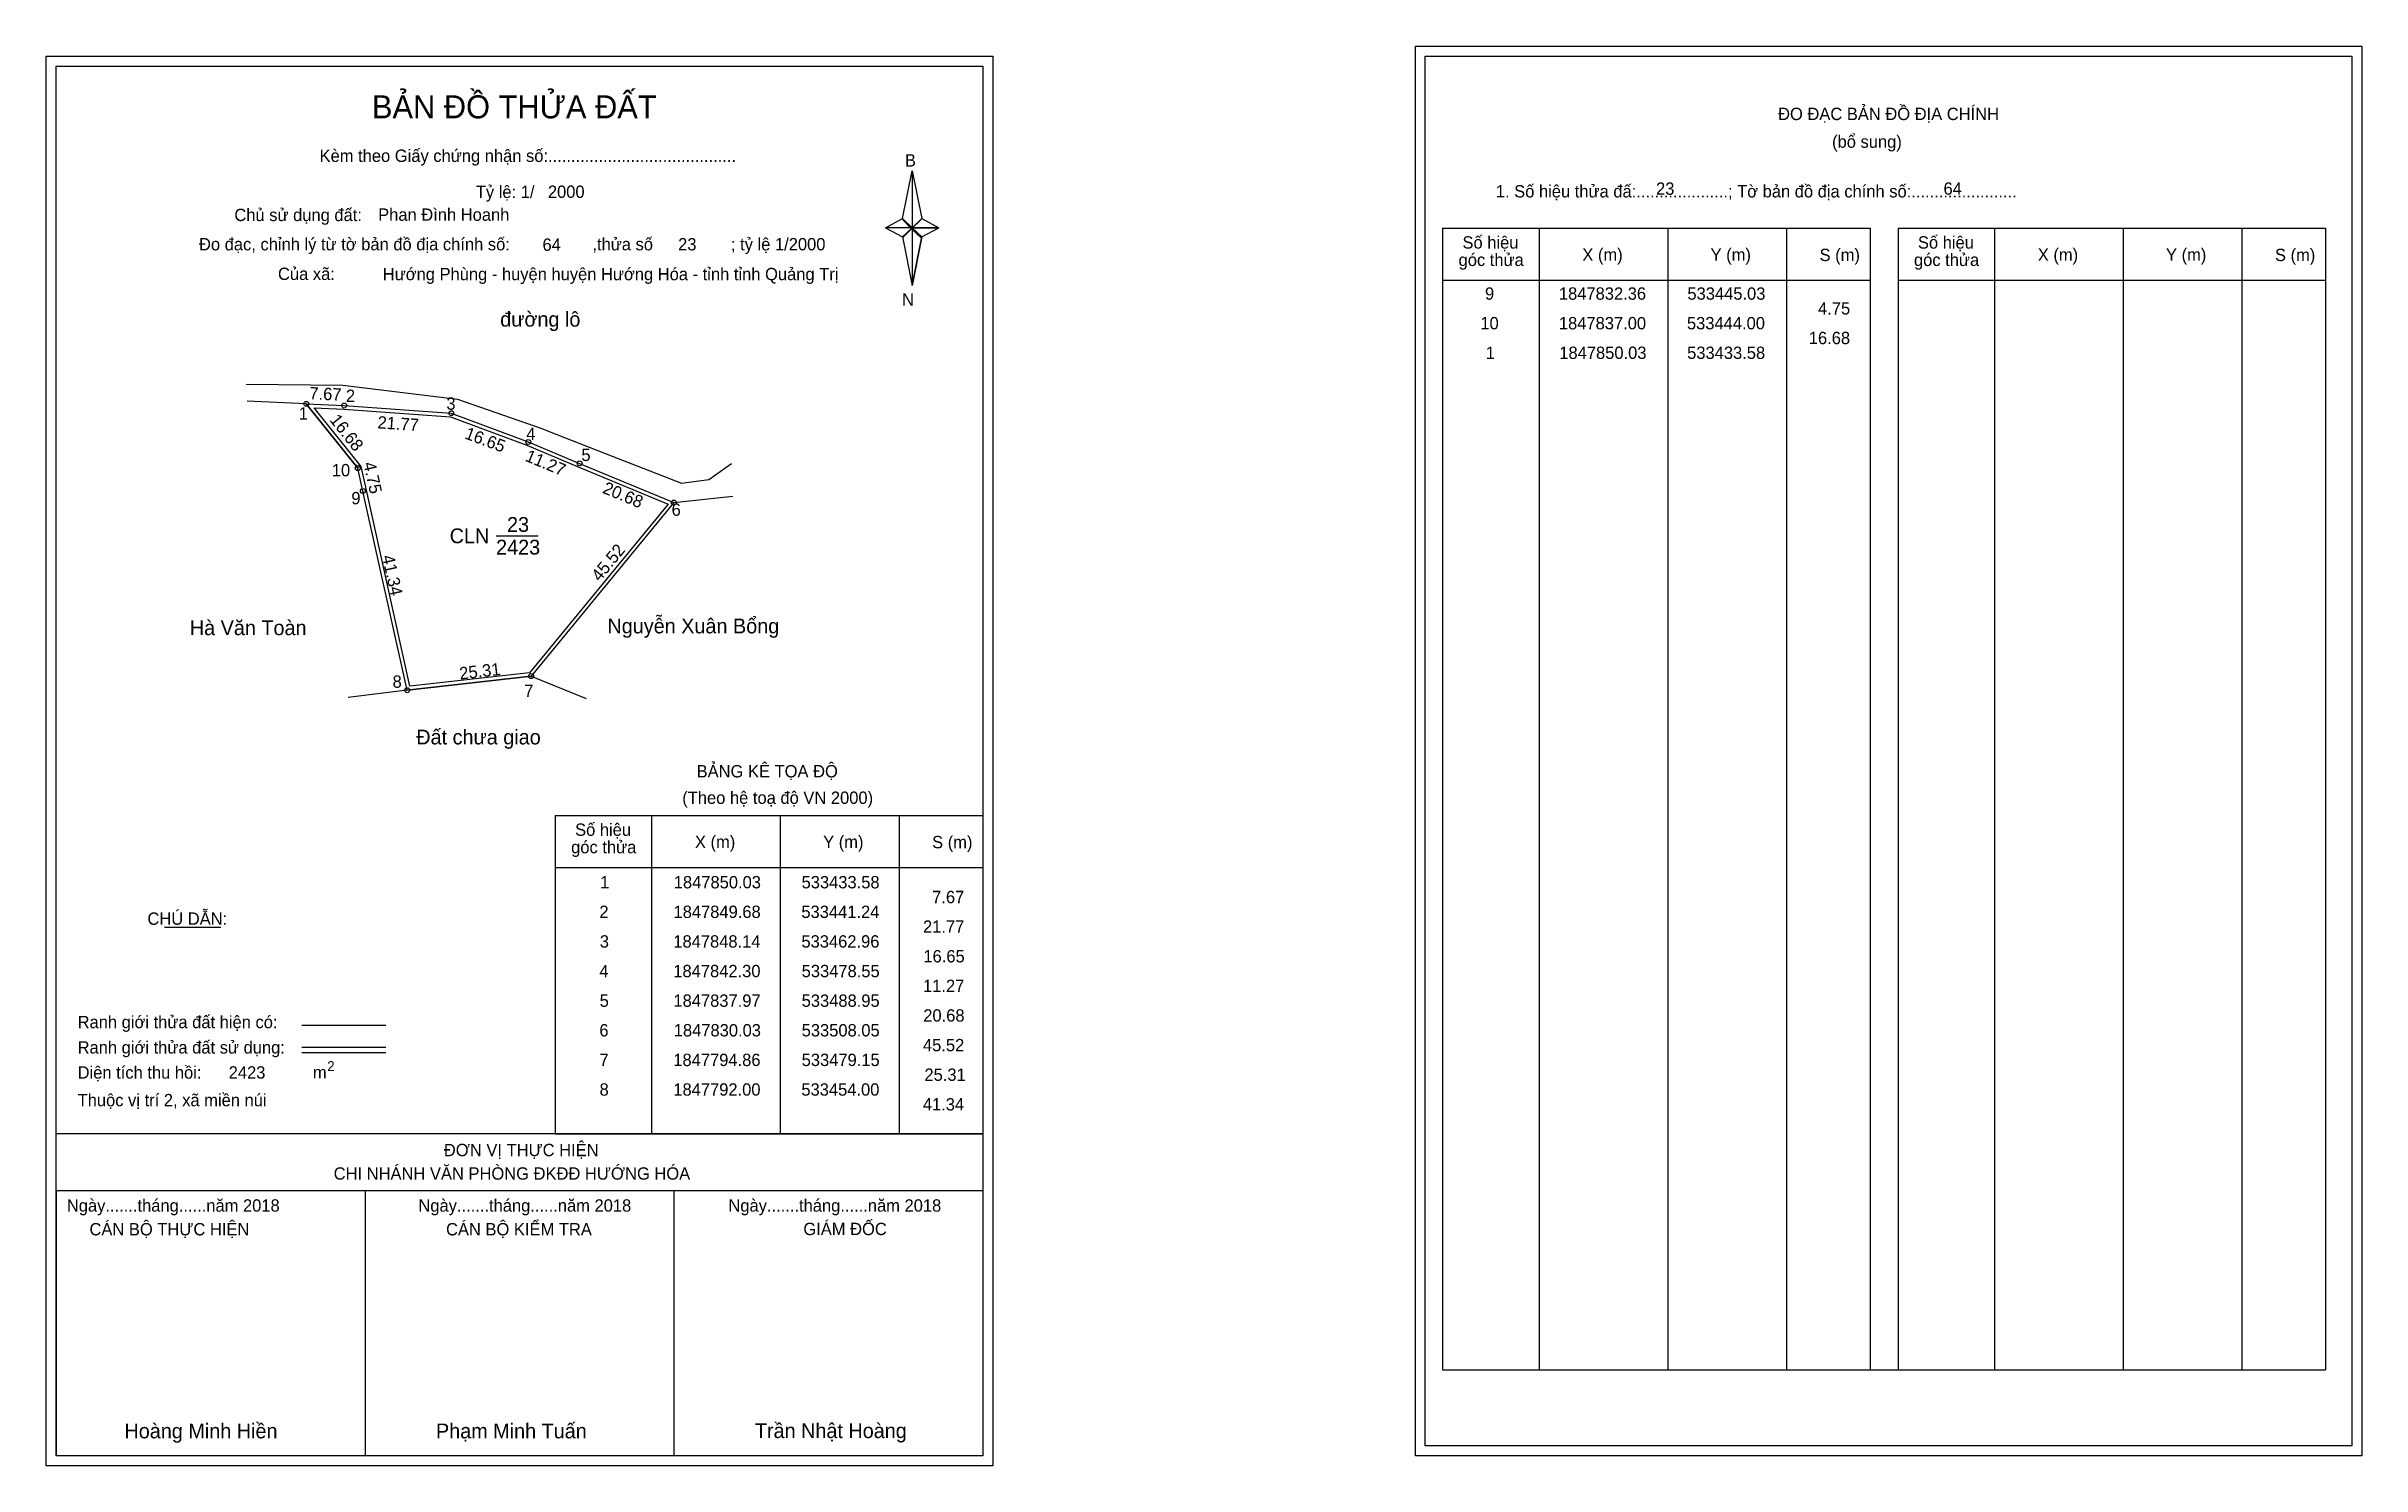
# Model space of a CAD drawing. Extents: x 533381 to 533850, y 1847635 to 1847922.
import ezdxf

# ---------------------------------------------------------------- set-up
doc = ezdxf.new("R2010")
doc.units = 0
for name, color, linetype in [('Level 1', 7, 'Continuous'), ('Level 10', 7, 'Continuous'), ('Level 11', 7, 'Continuous'), ('Level 13', 7, 'Continuous'), ('Level 20', 7, 'Continuous'), ('Level 27', 7, 'Continuous'), ('Level 3', 7, 'Continuous'), ('Level 36', 7, 'Continuous'), ('Level 49', 7, 'Continuous'), ('Level 5', 7, 'Continuous'), ('Level 53', 7, 'Continuous'), ('Level 55', 7, 'Continuous'), ('Level 6', 7, 'Continuous'), ('Level 63', 7, 'Continuous'), ('Level 9', 7, 'Continuous')]:
    doc.layers.add(name, color=color, linetype=linetype)

msp = doc.modelspace()

# ---------------------------------------------------------------- linework, layer by layer
at = {"layer": 'Level 1'}
for p, q in [((533382.92, 1847918.46), (533382.92, 1847918.46)), ((533660.24, 1847920.46), (533660.24, 1847920.46)), ((533554.34, 1847887.58), (533556.31, 1847897.22)), ((533556.31, 1847897.22), (533556.31, 1847885.7)), ((533556.31, 1847897.22), (533558.28, 1847887.58)), ((533550.9, 1847885.7), (533554.34, 1847887.58)), ((533554.34, 1847887.58), (533556.31, 1847885.7)), ((533556.16, 1847885.48), (533554.34, 1847887.36)), ((533556.31, 1847885.7), (533554.34, 1847883.86)), ((533556.16, 1847885.48), (533554.34, 1847883.64)), ((533554.34, 1847883.64), (533556.16, 1847885.48)), ((533558.13, 1847887.36), (533556.16, 1847885.48)), ((533556.16, 1847885.48), (533558.13, 1847887.36)), ((533558.13, 1847883.64), (533556.16, 1847885.48)), ((533558.28, 1847887.58), (533556.31, 1847885.7)), ((533556.31, 1847885.7), (533556.31, 1847874)), ((533556.31, 1847885.7), (533561.72, 1847885.7)), ((533556.31, 1847885.7), (533558.28, 1847883.86)), ((533558.28, 1847883.86), (533561.72, 1847885.7)), ((533663.77, 1847885.61), (533750.37, 1847885.61)), ((533683.36, 1847654.34), (533683.36, 1847885.61)), ((533709.44, 1847654.34), (533709.44, 1847885.61)), ((533733.41, 1847885.61), (533733.41, 1847654.34)), ((533750.37, 1847885.61), (533750.37, 1847654.34)), ((533756.03, 1847885.61), (533842.63, 1847885.61)), ((533775.62, 1847654.34), (533775.62, 1847885.61)), ((533801.69, 1847654.34), (533801.69, 1847885.61)), ((533825.67, 1847885.61), (533825.67, 1847654.34)), ((533842.63, 1847885.61), (533842.63, 1847654.34)), ((533554.34, 1847883.86), (533556.31, 1847874)), ((533558.28, 1847883.86), (533556.31, 1847874)), ((533663.77, 1847875.08), (533750.37, 1847875.08)), ((533756.03, 1847875.08), (533842.63, 1847875.08)), ((533484.01, 1847766.64), (533570.61, 1847766.64)), ((533503.6, 1847702.11), (533503.6, 1847766.64)), ((533529.67, 1847702.11), (533529.67, 1847766.64)), ((533553.65, 1847766.64), (533553.65, 1847702.11)), ((533484.01, 1847756.11), (533570.61, 1847756.11)), ((533404.84, 1847743.98), (533416.24, 1847743.98)), ((533432.7, 1847724.13), (533449.71, 1847724.13)), ((533432.7, 1847719.68), (533449.71, 1847719.68)), ((533432.7, 1847718.58), (533449.71, 1847718.58)), ((533489.75, 1847702.11), (533382.92, 1847702.11)), ((533570.61, 1847702.11), (533465.77, 1847702.11)), ((533484.01, 1847702.11), (533570.61, 1847702.11)), ((533570.62, 1847690.56), (533382.92, 1847690.56)), ((533382.92, 1847636.89), (533382.92, 1847690.56)), ((533663.77, 1847654.34), (533842.63, 1847654.34)), ((533570.61, 1847636.89), (533570.61, 1847636.89)), ((533847.94, 1847638.89), (533847.94, 1847638.89))]:
    msp.add_line(p, q, dxfattribs=at)
for points in [[(533554.34, 1847887.58), (533556.31, 1847897.22), (533556.31, 1847885.7)], [(533550.9, 1847885.7), (533554.34, 1847883.86), (533556.31, 1847885.7)], [(533556.31, 1847885.7), (533558.28, 1847887.58), (533561.72, 1847885.7)], [(533556.31, 1847885.7), (533556.31, 1847874), (533558.28, 1847883.86)]]:
    msp.add_lwpolyline(points, close=True, dxfattribs=at)
at = {"layer": 'Level 10'}
for points in [[(533508.05, 1847830.03), (533479.15, 1847794.86), (533454, 1847792), (533445.03, 1847832.36), (533444, 1847837), (533433.58, 1847850.03), (533441.24, 1847849.68), (533462.96, 1847848.14), (533478.55, 1847842.3), (533488.95, 1847837.97)], [(533506.86, 1847829.73), (533478.77, 1847795.55), (533454.57, 1847792.8), (533445.75, 1847832.52), (533444.68, 1847837.32), (533435.16, 1847849.22), (533441.2, 1847848.95), (533462.8, 1847847.42), (533478.28, 1847841.62), (533488.67, 1847837.29)]]:
    msp.add_lwpolyline(points, close=True, dxfattribs=at)
at = {"layer": 'Level 11'}
for centre in [(533433.58, 1847850.03), (533441.24, 1847849.68), (533462.96, 1847848.14), (533478.55, 1847842.3), (533488.95, 1847837.97), (533444, 1847837), (533445.03, 1847832.36), (533508.05, 1847830.03), (533454, 1847792), (533479.15, 1847794.86)]:
    msp.add_circle(centre, 0.5, dxfattribs=at)
at = {"layer": 'Level 20'}
for p, q in [((533421.41, 1847853.98), (533441.01, 1847853.84)), ((533441.01, 1847853.84), (533464.21, 1847850.97)), ((533433.58, 1847850.03), (533444, 1847837)), ((533464.21, 1847850.97), (533481.08, 1847845.08)), ((533481.08, 1847845.08), (533484.31, 1847843.82)), ((533484.31, 1847843.82), (533495.51, 1847839.43)), ((533495.51, 1847839.43), (533509.57, 1847833.93)), ((533509.57, 1847833.93), (533515.14, 1847834.71)), ((533515.14, 1847834.71), (533519.72, 1847837.95)), ((533454, 1847792), (533479.15, 1847794.86))]:
    msp.add_line(p, q, dxfattribs=at)
at = {"layer": 'Level 27'}
for p, q in [((533433.58, 1847850.03), (533421.59, 1847850.57)), ((533508.05, 1847830.03), (533519.98, 1847831.32)), ((533454, 1847792), (533442.09, 1847790.55)), ((533479.15, 1847794.86), (533490.25, 1847790.3))]:
    msp.add_line(p, q, dxfattribs=at)
at = {"layer": 'Level 3'}
for p, q in [((533663.77, 1847885.61), (533663.77, 1847654.34)), ((533756.03, 1847885.61), (533756.03, 1847654.34)), ((533484.01, 1847766.64), (533484.01, 1847702.11))]:
    msp.add_line(p, q, dxfattribs=at)
at = {"layer": 'Level 5'}
for p, q in [((533382.92, 1847690.56), (533382.92, 1847636.89)), ((533382.92, 1847690.56), (533382.92, 1847636.89)), ((533445.48, 1847690.56), (533445.48, 1847636.89)), ((533508.05, 1847690.56), (533508.05, 1847636.89))]:
    msp.add_line(p, q, dxfattribs=at)
at = {"layer": 'Level 63'}
for points in [[(533658.24, 1847922.46), (533849.94, 1847922.46), (533849.94, 1847636.89), (533658.24, 1847636.89)], [(533380.92, 1847920.46), (533572.62, 1847920.46), (533572.62, 1847634.89), (533380.92, 1847634.89)], [(533382.92, 1847918.46), (533570.62, 1847918.46), (533570.62, 1847636.89), (533382.92, 1847636.89)], [(533660.24, 1847920.46), (533847.94, 1847920.46), (533847.94, 1847638.89), (533660.24, 1847638.89)]]:
    msp.add_lwpolyline(points, close=True, dxfattribs=at)
at = {"layer": 'Level 9'}
msp.add_line((533472.02, 1847823.29), (533480.52, 1847823.29), dxfattribs=at)

# ---------------------------------------------------------------- texts
at = {"layer": 'Level 1'}
for s, height, p in [('BẢN ĐỒ THỬA ĐẤT', 4.6657, (533446.88, 1847907.87)), ('ĐO ĐẠC BẢN ĐỒ ĐỊA CHÍNH', 2.5, (533731.72, 1847907.52)), ('(bổ sung)', 2.5, (533742.66, 1847901.9)), ('Kèm theo Giấy chứng nhận số:.........................................', 2.5, (533436.27, 1847899.04)), ('B', 2.5, (533554.85, 1847898.1)), ('1. Số hiệu thửa đấ:....................; Tờ bản đồ địa chính số:.......................', 2.5, (533674.55, 1847891.84)), ('Chủ sử dụng đất:', 2.5, (533419.01, 1847887.05)), ('Đo đạc, chỉnh lý từ tờ bản đồ địa chính số:                  ,thửa số                 ; tỷ lệ 1/2000', 2.5, (533411.85, 1847881.12)), ('góc thửa', 2.5, (533667, 1847877.95)), ('Số hiệu', 2.5, (533667.79, 1847881.48)), ('X (m)', 2.5, (533692.07, 1847879)), ('Y (m)', 2.5, (533718.05, 1847879)), ('S (m)', 2.5, (533740.13, 1847878.95)), ('góc thửa', 2.5, (533759.25, 1847877.95)), ('Số hiệu', 2.5, (533760.05, 1847881.48)), ('X (m)', 2.5, (533784.33, 1847879)), ('Y (m)', 2.5, (533810.3, 1847879)), ('S (m)', 2.5, (533832.38, 1847878.95)), ('Của xã:', 2.5, (533427.85, 1847875.12)), ('N', 2.5, (533554.25, 1847869.93)), ('BẢNG KÊ TỌA ĐỘ', 2.5, (533512.65, 1847774.34)), ('(Theo hệ toạ độ VN 2000)', 2.5, (533509.74, 1847768.98)), ('Số hiệu', 2.5, (533488.03, 1847762.5)), ('góc thửa', 2.5, (533487.23, 1847758.97)), ('X (m)', 2.5, (533512.31, 1847760.03)), ('Y (m)', 2.5, (533538.28, 1847760.03)), ('S (m)', 2.5, (533560.36, 1847759.98)), ('CHÚ DẪN:', 2.5, (533401.4, 1847744.48)), ('Ranh giới thửa đất hiện có:', 2.5, (533387.26, 1847723.53)), ('Ranh giới thửa đất sử dụng:', 2.5, (533387.26, 1847718.39)), ('Diện tích thu hồi:', 2.5, (533387.26, 1847713.31)), ('2', 2, (533437.82, 1847714.85)), ('m', 2.5, (533434.92, 1847713.34)), ('Thuộc vị trí 2, xã miền núi', 2.5, (533387.26, 1847707.71)), ('ĐƠN VỊ THỰC HIỆN', 2.5, (533461.44, 1847697.6)), ('CHI NHÁNH VĂN PHÒNG ĐKĐĐ HƯỚNG HÓA', 2.5, (533439.13, 1847692.84)), ('Ngày.......tháng......năm 2018', 2.5, (533385.08, 1847686.36)), ('Ngày.......tháng......năm 2018', 2.5, (533456.29, 1847686.36)), ('Ngày.......tháng......năm 2018', 2.5, (533519.09, 1847686.36)), ('CÁN BỘ THỰC HIỆN', 2.5, (533389.66, 1847681.55)), ('CÁN BỘ KIỂM TRA', 2.5, (533461.89, 1847681.55)), ('GIÁM ĐỐC', 2.5, (533534.27, 1847681.61)), ('Hoàng Minh Hiền', 3, (533396.75, 1847640.43)), ('Phạm Minh Tuấn', 3, (533459.85, 1847640.43)), ('Trần Nhật Hoàng', 3, (533524.45, 1847640.48))]:
    msp.add_text(s, height=height, dxfattribs=at).set_placement(p)
at = {"layer": 'Level 11'}
msp.add_text('Tỷ lệ: 1/', height=2.5, dxfattribs=at).set_placement((533467.92, 1847891.73))
at = {"layer": 'Level 13'}
for s, p in [('CLN', (533462.63, 1847821.79)), ('23', (533474.24, 1847824.09)), ('2423', (533472.03, 1847819.49))]:
    msp.add_text(s, height=3, dxfattribs=at).set_placement(p)
at = {"layer": 'Level 36'}
for s, p in [('đường lô', (533472.86, 1847865.67)), ('Hà Văn Toàn', (533409.99, 1847803.16)), ('Nguyễn Xuân Bổng', (533494.59, 1847803.52)), ('Đất chưa giao', (533455.86, 1847781.02))]:
    msp.add_text(s, height=3, dxfattribs=at).set_placement(p)
at = {"layer": 'Level 49'}
for s, rotation, p in [('7.67', 357.3839, (533434.16, 1847850.95)), ('16.68', 308.6491, (533438.18, 1847846.71)), ('21.77', 355.9444, (533447.95, 1847845.07)), ('16.65', 339.4641, (533465.49, 1847843.06)), ('4.75', 282.5157, (533445.12, 1847837.97)), ('11.27', 337.3958, (533477.74, 1847838.54)), ('20.68', 337.427, (533493.42, 1847832.04)), ('41.34', 282.5303, (533448.89, 1847819.12)), ('45.52', 50.5893, (533493.02, 1847813.87)), ('25.31', 6.4877, (533464.73, 1847794.15))]:
    msp.add_text(s, height=2.5, rotation=rotation, dxfattribs=at).set_placement(p)
at = {"layer": 'Level 53'}
for s, p in [('9', (533672.35, 1847871.12)), ('1847832.36', (533687.32, 1847871.12)), ('533445.03', (533713.35, 1847871.12)), ('10', (533671.41, 1847865.12)), ('1847837.00', (533687.32, 1847865.12)), ('533444.00', (533713.26, 1847865.12)), ('4.75', (533739.82, 1847868.12)), ('1', (533672.5, 1847859.12)), ('1847850.03', (533687.4, 1847859.12)), ('533433.58', (533713.3, 1847859.12)), ('16.68', (533737.94, 1847862.12)), ('1', (533493.11, 1847751.86)), ('1847850.03', (533508.02, 1847751.86)), ('533433.58', (533533.91, 1847751.86)), ('7.67', (533560.36, 1847748.86)), ('2', (533492.96, 1847745.86)), ('1847849.68', (533507.97, 1847745.86)), ('533441.24', (533533.87, 1847745.86)), ('21.77', (533558.51, 1847742.86)), ('3', (533493.04, 1847739.86)), ('1847848.14', (533507.93, 1847739.86)), ('533462.96', (533533.88, 1847739.86)), ('4', (533492.95, 1847733.86)), ('1847842.30', (533507.93, 1847733.86)), ('533478.55', (533533.93, 1847733.86)), ('16.65', (533558.59, 1847736.86)), ('5', (533493.01, 1847727.86)), ('1847837.97', (533507.95, 1847727.86)), ('533488.95', (533533.93, 1847727.86)), ('11.27', (533558.51, 1847730.86)), ('20.68', (533558.56, 1847724.86)), ('6', (533492.95, 1847721.86)), ('1847830.03', (533508.02, 1847721.86)), ('533508.05', (533533.93, 1847721.86)), ('45.52', (533558.5, 1847718.86)), ('7', (533492.97, 1847715.86)), ('1847794.86', (533507.93, 1847715.86)), ('533479.15', (533533.93, 1847715.86)), ('8', (533492.99, 1847709.86)), ('1847792.00', (533507.93, 1847709.86)), ('533454.00', (533533.87, 1847709.86)), ('25.31', (533558.8, 1847712.86)), ('41.34', (533558.47, 1847706.86))]:
    msp.add_text(s, height=2.5, dxfattribs=at).set_placement(p)
at = {"layer": 'Level 55'}
for s, height, p in [('22', 0.22, (533433.42, 1847849.81)), ('0', 0.22, (533433.5, 1847849.81)), ('0', 0.22, (533433.5, 1847849.81)), ('0', 0.22, (533441.16, 1847849.46)), ('0', 0.22, (533441.16, 1847849.46)), ('0', 0.22, (533462.88, 1847847.92)), ('0', 0.22, (533462.88, 1847847.92)), ('0', 0.22, (533478.47, 1847842.08)), ('0', 0.22, (533478.47, 1847842.08)), ('10', 0.8, (533443.43, 1847837)), ('22', 0.22, (533443.84, 1847836.78)), ('0', 0.22, (533488.87, 1847837.75)), ('0', 0.22, (533488.87, 1847837.75)), ('22', 0.22, (533444.87, 1847832.14)), ('17', 0.22, (533507.89, 1847829.81)), ('17', 0.22, (533507.89, 1847829.81)), ('0', 0.22, (533507.97, 1847829.81)), ('0', 0.22, (533507.97, 1847829.81)), ('22', 0.22, (533453.84, 1847791.78)), ('17', 0.22, (533478.99, 1847794.64)), ('17', 0.22, (533478.99, 1847794.64))]:
    msp.add_text(s, height=height, dxfattribs=at).set_placement(p)
at = {"layer": 'Level 6'}
for s, p in [('2000', (533482.52, 1847891.75)), ('23', (533707, 1847892.38)), ('64', (533765.24, 1847892.4)), ('Phan Đình Hoanh', (533448.14, 1847887.11)), ('64', (533481.43, 1847881.03)), ('23', (533508.9, 1847881.11)), (' Hướng Phùng - huyện huyện Hướng Hóa - tỉnh tỉnh Quảng Trị', (533448.15, 1847875.07)), ('2423', (533417.86, 1847713.32))]:
    msp.add_text(s, height=2.5, dxfattribs=at).set_placement(p)
at = {"layer": 'Level 9'}
for s, p in [('2', (533441.61, 1847850.41)), ('1', (533432.06, 1847846.83)), ('3', (533461.96, 1847848.83)), ('4', (533478.15, 1847842.71)), ('5', (533489.31, 1847838.44)), ('10', (533438.75, 1847835.34)), ('9', (533442.71, 1847829.67)), ('6', (533507.58, 1847827.34)), ('8', (533451.06, 1847792.5)), ('7', (533477.72, 1847790.62))]:
    msp.add_text(s, height=2.5, dxfattribs=at).set_placement(p)

doc.saveas('drawing.dxf')
